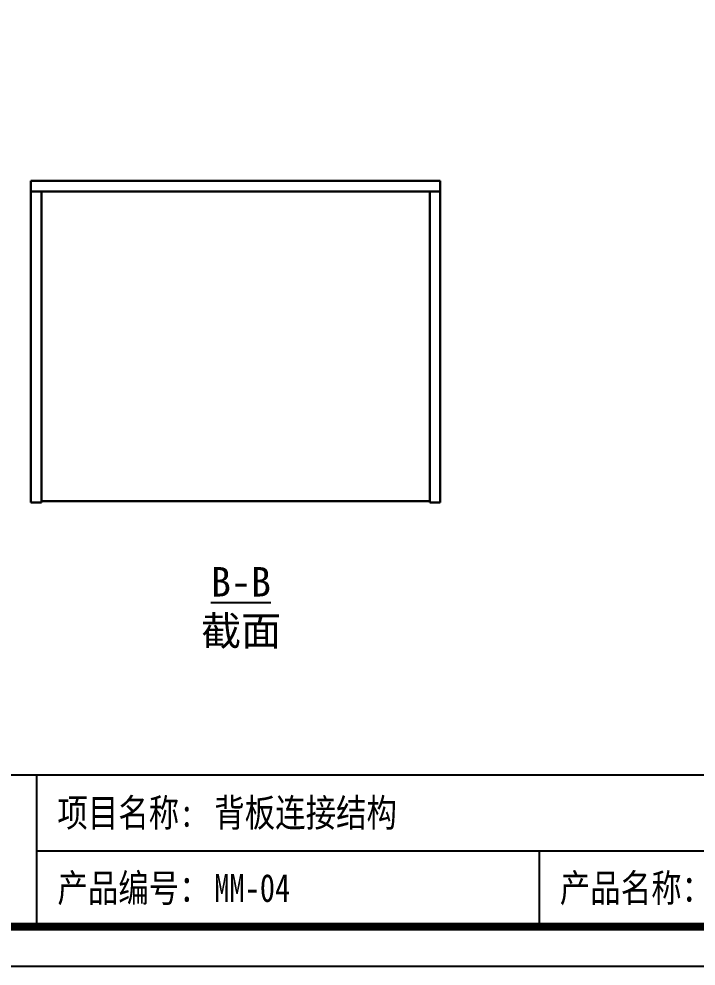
# Model space of a CAD drawing. Header units: millimetres. Extents: x 0 to 1097966, y -63096 to 223085.
# Drawn here: x 339212.2 to 339328.1, y -55190.8 to -55028.8 of the extents above; entities that cross this region are included whole.
import ezdxf

# ---------------------------------------------------------------- set-up
doc = ezdxf.new("R2010")
doc.units = ezdxf.units.MM
doc.layers.add('DZ-文字说明', color=1, linetype='Continuous')
doc.styles.add('DZ-宋体2.5', font='', dxfattribs={"width": 0.8, "height": 2.5})
doc.styles.add('TEXT', font='', dxfattribs={"width": 0.8})
doc.styles.add('宋体', font='')
doc.styles.get('DZ-宋体2.5').set_extended_font_data('SimSun')
doc.styles.get('TEXT').set_extended_font_data('SimSun')
doc.styles.get('宋体').set_extended_font_data('SimSun')
doc.dimstyles.new('副本 (2) (2) ISO-25', dxfattribs={"dimtxt": 18, "dimasz": 13, "dimexe": 6, "dimexo": 12, "dimgap": 6, "dimtad": 1, "dimtxsty": 'TEXT', "dimcen": 2.5, "dimclrd": 5, "dimclre": 5, "dimclrt": 5, "dimadec": 0, "dimazin": 0, "dimtfac": 1, "dimtmove": 0, "dimatfit": 3, "dimldrblk": 'BOXFILLED', "dimfxl": 1.25, "dimarcsym": 0})

# ---------------------------------------------------------------- blocks, each defined once
blk = doc.blocks.new('*D414')
at = {"color": 5, "lineweight": -2, "transparency": 16777216}
for p, q in [((339207.29, -55056.53), (339195.78, -55056.53)), ((339197.78, -55106.53), (339197.78, -55061.53)), ((339207.29, -55111.53), (339195.78, -55111.53))]:
    blk.add_line(p, q, dxfattribs=at)
at = {"color": 5, "lineweight": 5, "transparency": 16777216}
for points in [[(339196.94, -55061.53), (339198.61, -55061.53), (339197.78, -55056.53)], [(339196.94, -55106.53), (339198.61, -55106.53), (339197.78, -55111.53)]]:
    blk.add_solid(points, dxfattribs=at)
at = {"layer": 'Defpoints', "color": 0, "lineweight": 5, "transparency": 16777216}
for p in [(339197.78, -55056.53), (339214.29, -55056.53), (339214.29, -55111.53)]:
    blk.add_point(p, dxfattribs=at)
at = {"color": 5, "transparency": 16777216, "insert": (339192.78, -55084.03), "char_height": 6, "attachment_point": 5, "rotation": 90, "style": 'TEXT'}
blk.add_mtext('D', dxfattribs=at)
blk = doc.blocks.new('_BoxFilled')
at = {"color": 0, "linetype": 'ByBlock', "lineweight": -2}
blk.add_line((-0.5, 0), (-1, 0), dxfattribs=at)
at = {"color": 0, "linetype": 'ByBlock'}
blk.add_solid([(-0.5, 0.5), (0.5, 0.5), (-0.5, -0.5), (0.5, -0.5)], dxfattribs=at)

msp = doc.modelspace()

# ---------------------------------------------------------------- linework, layer by layer
at = {"lineweight": 30}
for p, q in [((339214.292, -55056.535), (339214.292, -55111.535)), ((339214.292, -55056.535), (339284.292, -55056.535)), ((339284.292, -55056.535), (339284.292, -55111.535)), ((339214.292, -55058.335), (339284.292, -55058.335)), ((339216.092, -55058.335), (339216.092, -55111.535)), ((339282.492, -55058.335), (339282.492, -55111.535)), ((339214.292, -55111.535), (339216.092, -55111.535)), ((339216.092, -55111.335), (339282.492, -55111.335)), ((339282.492, -55111.535), (339284.292, -55111.535))]:
    msp.add_line(p, q, dxfattribs=at)
msp.add_lwpolyline([(339119.218, -55190.838), (339686.218, -55190.838), (339686.218, -54789.888), (339119.218, -54789.888)], close=True)
at = {"const_width": 1.35}
msp.add_lwpolyline([(339125.968, -55184.088), (339679.468, -55184.088), (339679.468, -54796.638), (339125.968, -54796.638)], close=True, dxfattribs=at)
at = {"layer": 'DZ-文字说明', "color": 7}
for p, q in [((339215.299, -55184.088), (339215.299, -55158.11)), ((339215.299, -55171.099), (339679.468, -55171.099)), ((339301.217, -55171.099), (339301.217, -55184.088))]:
    msp.add_line(p, q, dxfattribs=at)
msp.add_lwpolyline([(339125.968, -55158.11), (339679.468, -55158.11), (339679.468, -55184.088), (339125.968, -55184.088)], close=True, dxfattribs=at)

# ---------------------------------------------------------------- texts
at = {"style": 'DZ-宋体2.5', "width": 0.8}
for s, p in [('项目名称:', (339218.813, -55167.004)), ('产品编号：', (339218.813, -55179.879)), ('产品名称：', (339304.757, -55179.871))]:
    msp.add_text(s, height=4.7732, dxfattribs=at).set_placement(p)
at = {"color": 4, "insert": (339240.927, -55129.574), "char_height": 5.03079, "width": 18.6579, "attachment_point": 4, "style": '宋体'}
msp.add_mtext('\\pi4.14445;{\\L\\C256;B-B\\P\\pi2.45354;\\l截面}', dxfattribs=at)
at = {"color": 2, "style": 'DZ-宋体2.5', "width": 0.8}
for tag, p in [('背板连接结构', (339245.646, -55167.004)), ('MM-04', (339245.646, -55179.862))]:
    msp.add_attdef(tag, p, '', height=4.773, dxfattribs=at)

# ---------------------------------------------------------------- dimensions: what is measured, and where the dimension line sits
dim = msp.add_linear_dim(base=(339197.778, -55056.535), p1=(339214.292, -55111.535), p2=(339214.292, -55056.535), angle=90, text='D', dimstyle='副本 (2) (2) ISO-25', override={"dimtxt": 6, "dimasz": 5, "dimexe": 2, "dimexo": 7, "dimgap": 2, "dimfxl": 30, "dimfxlon": 1})
dim.commit()
dim.dimension.update_dxf_attribs({"geometry": '*D414', "text_midpoint": (339192.778, -55084.035)})

doc.saveas('drawing.dxf')
